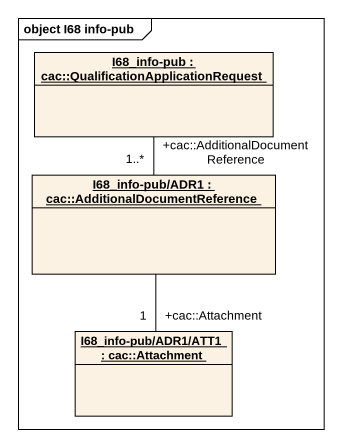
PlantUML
@startuml
mainframe object I68 info-pub
hide circle
hide empty members
object "I68_info-pub : cac::QualificationApplicationRequest" as I68_info_pub
object "I68_info-pub/ADR1 : cac::AdditionalDocumentReference" as I68_info_pub_ADR1
object "I68_info-pub/ADR1/ATT1 : cac::Attachment" as I68_info_pub_ADR1_ATT1
I68_info_pub -- "+cac::AdditionalDocumentReference\n1..*" I68_info_pub_ADR1
I68_info_pub_ADR1 -- "+cac::Attachment\n1" I68_info_pub_ADR1_ATT1
@enduml
